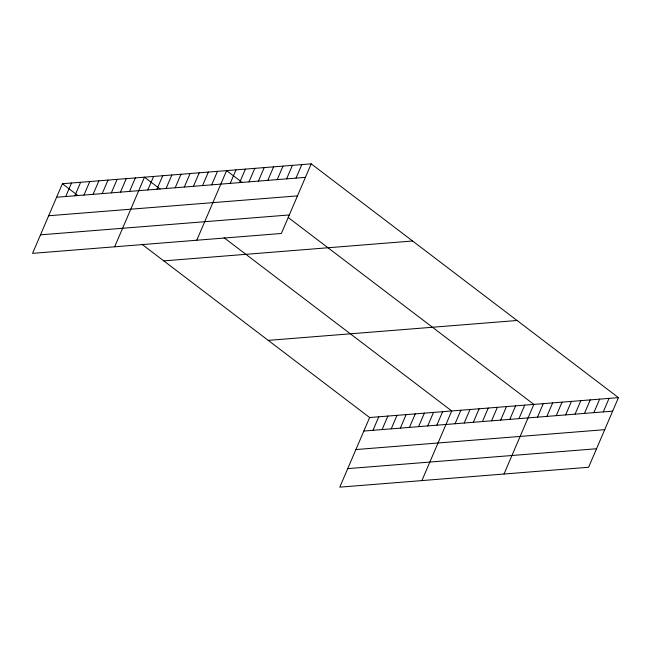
<?xml version="1.0" encoding="UTF-8"?>
<svg xmlns="http://www.w3.org/2000/svg" width="651" height="651" viewBox="0 0 651 651"><rect width="100%" height="100%" fill="white"/><g stroke="black" fill="none" stroke-linecap="round" stroke-linejoin="round"><path stroke-width="0.98" d="M311.202 163.849L62.39 183.737L32.55 253.361L281.362 233.473L311.202 163.849L618.45 397.639L588.61 467.263L339.798 487.151L369.638 417.527L618.45 397.639M65.727 196.512L71.512 183.004M74.849 195.788L80.634 182.28M83.971 195.056L89.757 181.548M93.093 194.323L98.879 180.823M102.215 193.599L108.001 180.091M111.337 192.867L117.131 179.359M120.459 192.143L126.253 178.634M129.582 191.41L135.375 177.902M114.657 246.794L144.498 177.178L160.097 189.042M147.834 189.954L153.62 176.445M156.956 189.221L162.742 175.713M166.078 188.497L171.864 174.989M175.2 187.765L180.986 174.256M184.323 187.032L190.108 173.532M193.445 186.308L199.239 172.8M202.567 185.576L208.361 172.067M211.689 184.851L217.483 171.343M196.765 240.235L226.605 170.611L242.205 182.483M230.218 183.37L236.004 169.862M239.617 182.614L245.403 169.114M249.016 181.865L254.801 168.357M258.414 181.116L264.2 167.608M267.813 180.36L273.599 166.859M277.212 179.611L282.998 166.103M286.611 178.862L292.405 165.354M296.01 178.105L301.804 164.605M372.974 430.303L378.76 416.803M382.096 429.579L387.882 416.07M391.218 428.846L397.012 415.338M400.341 428.122L406.134 414.614M409.463 427.39L415.257 413.881M418.585 426.657L424.379 413.157M427.715 425.933L433.501 412.425M436.837 425.201L442.623 411.692M421.905 480.584L451.745 410.968L224.05 237.713M455.082 423.744L460.867 410.236M464.204 423.012L469.989 409.512M473.326 422.287L479.12 408.779M482.448 421.555L488.242 408.047M491.57 420.831L497.364 407.323M500.7 420.098L506.486 406.59M509.823 419.366L515.608 405.866M518.945 418.642L524.73 405.134M504.012 474.026L533.853 404.401L288.222 217.499M537.466 417.161L543.251 403.653M546.864 416.404L552.65 402.904M556.263 415.655L562.049 402.147M565.662 414.907L571.456 401.398M575.061 414.15L580.855 400.65M584.46 413.401L590.254 399.893M593.858 412.653L599.652 399.144M603.265 411.904L609.051 398.396M56.604 197.245L305.409 177.357M48.662 215.758L297.474 195.878M40.484 234.84L289.296 214.952M163.783 260.888L412.596 241M268.245 340.375L517.057 320.495M363.852 431.035L612.664 411.147M355.91 449.556L604.722 429.668M347.74 468.63L596.544 448.742M62.39 183.737L77.99 195.609M141.942 244.271L369.638 417.527"/></g></svg>
